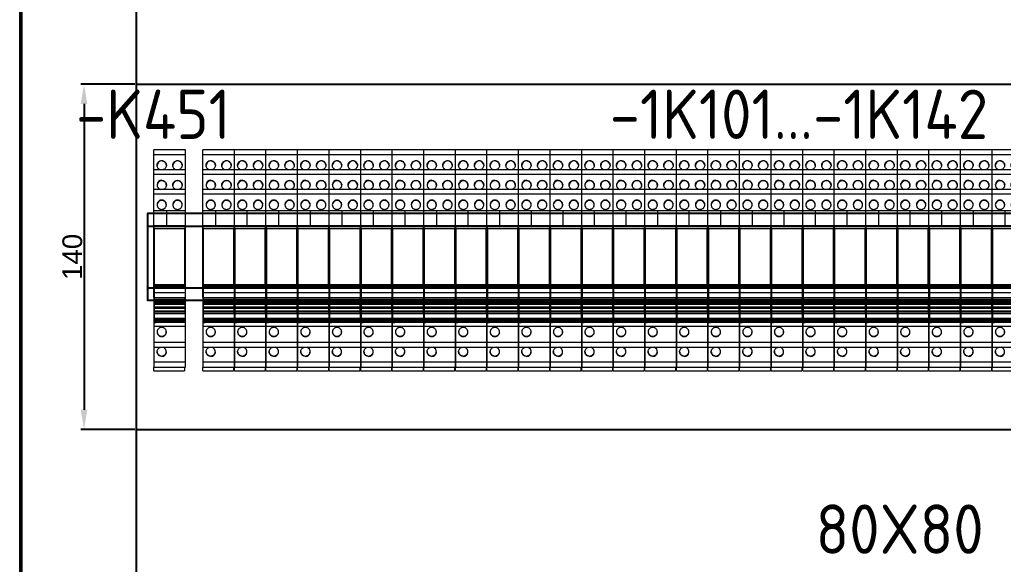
# Model space of a CAD drawing. Header units: millimetres. Extents: x 42151 to 59780, y 37376 to 44547.
# Drawn here: x 47805.2 to 48204, y 42880.1 to 43100.9 of the extents above; entities that cross this region are included whole.
import ezdxf
from ezdxf.enums import TextEntityAlignment as Align

# ---------------------------------------------------------------- set-up
doc = ezdxf.new("R2010")
doc.units = ezdxf.units.MM
doc.set_wipeout_variables(frame=1)
doc.layers.add('! NO PLOT !', color=7, linetype='Continuous', true_color=0xff75dd, plot=False)
doc.layers.add('000-PI-Oprema', color=30, linetype='Continuous', lineweight=5)
for name, color, linetype in [('000-PI-ORMAR', 2, 'Continuous'), ('000-PI_TEXT', 7, 'Continuous'), ('002-PI-Kabelska kanalica', 150, 'Continuous'), ('004-PI-DIN Šina', 3, 'Continuous'), ('SI-Ormari', 51, 'Continuous')]:
    doc.layers.add(name, color=color, linetype=linetype)
doc.styles.add('PI0', font='isocpeur.ttf', dxfattribs={"width": 0.9})
doc.styles.get("Standard").update_dxf_attribs({"font": 'arial.ttf'})
doc.dimstyles.new('ISO-25-lb', dxfattribs={"dimtxt": 8, "dimasz": 8, "dimexe": 1.25, "dimexo": 0.625, "dimtad": 1, "dimtxsty": 'Standard', "dimcen": 5, "dimadec": 0, "dimazin": 0, "dimtfac": 1, "dimtmove": 0, "dimatfit": 3, "dimfxl": 1, "dimarcsym": 0})

# ---------------------------------------------------------------- blocks, each defined once
blk = doc.blocks.new('*U90')
at = {"layer": '002-PI-Kabelska kanalica'}
blk.add_line((-20, -100), (-20, 1630), dxfattribs=at)
blk = doc.blocks.new('2000x800_montazna ploca')
at = {"layer": '000-PI-ORMAR'}
blk.add_line((-4333.67, 1646.19), (-4333.67, -243.81), dxfattribs=at)
blk = doc.blocks.new('*U135')
at = {"layer": '002-PI-Kabelska kanalica'}
for p, q in [((-20, -100), (-20, 519)), ((60, -100), (60, 519)), ((-20, -100), (60, -100))]:
    blk.add_line(p, q, dxfattribs=at)
blk = doc.blocks.new('*U134')
at = {"layer": '004-PI-DIN Šina'}
blk.add_lwpolyline([(610, -17.5), (610, 17.5), (0, 17.5), (0, -17.5)], close=True, dxfattribs=at)
for points in [[(0, 12.5), (610, 12.5)], [(0, -12.5), (610, -12.5)]]:
    blk.add_lwpolyline(points, dxfattribs=at)
blk = doc.blocks.new('1123490000 - WEIDMULLER')
at = {"layer": '000-PI-Oprema', "ltscale": 0.25}
for p, q in [((48321.07, 45332.34), (48308.27, 45332.34)), ((48308.27, 45272.49), (48308.27, 45332.34)), ((48321.07, 45332.34), (48308.27, 45332.34)), ((48321.07, 45244.36), (48321.07, 45332.34)), ((48321.07, 45330.39), (48308.27, 45330.39)), ((48321.07, 45324.34), (48308.27, 45324.34)), ((48321.07, 45324.34), (48308.27, 45324.34)), ((48321.07, 45322.39), (48308.27, 45322.39)), ((48321.07, 45316.34), (48308.27, 45316.34)), ((48321.07, 45316.34), (48308.27, 45316.34)), ((48321.07, 45314.39), (48308.27, 45314.39)), ((48308.27, 45307.85), (48321.07, 45307.85)), ((48313.37, 45307.85), (48313.37, 45301.63)), ((48308.27, 45301.63), (48313.37, 45301.63)), ((48308.27, 45301.63), (48313.37, 45301.63)), ((48321.07, 45301.55), (48308.27, 45301.55)), ((48308.27, 45301.54), (48308.42, 45301.39)), ((48320.97, 45301.54), (48308.27, 45301.54)), ((48308.43, 45300.37), (48308.42, 45301.39)), ((48308.42, 45301.39), (48320.81, 45301.39)), ((48308.43, 45300.37), (48308.43, 45277.67)), ((48320.8, 45300.37), (48308.43, 45300.37)), ((48314.67, 45301.63), (48313.37, 45301.63)), ((48314.67, 45301.63), (48314.67, 45301.63)), ((48314.67, 45301.63), (48321.07, 45301.63)), ((48320.81, 45301.39), (48320.8, 45300.37)), ((48320.8, 45277.64), (48320.8, 45300.37)), ((48320.81, 45301.39), (48320.97, 45301.54)), ((48320.97, 45301.54), (48320.97, 45272.55)), ((48320.92, 45277.64), (48308.42, 45277.64)), ((48320.92, 45277.56), (48308.42, 45277.56)), ((48308.42, 45277.37), (48320.92, 45277.37)), ((48320.92, 45277.33), (48308.42, 45277.33)), ((48308.42, 45277.15), (48320.92, 45277.15)), ((48320.92, 45277.12), (48308.42, 45277.12)), ((48308.42, 45276.95), (48320.92, 45276.95)), ((48320.92, 45276.93), (48308.42, 45276.93)), ((48308.42, 45276.77), (48320.92, 45276.77)), ((48320.92, 45276.76), (48308.42, 45276.76)), ((48320.92, 45276.61), (48308.42, 45276.61)), ((48320.92, 45276.48), (48308.42, 45276.48)), ((48320.92, 45276.38), (48308.42, 45276.38)), ((48320.92, 45276.24), (48308.42, 45276.24)), ((48320.92, 45276.23), (48308.42, 45276.23)), ((48308.42, 45272.69), (48308.27, 45272.55)), ((48308.27, 45272.49), (48308.42, 45272.49)), ((48308.27, 45272.49), (48308.27, 45252.37)), ((48308.42, 45271.78), (48308.27, 45271.78)), ((48308.42, 45274.55), (48320.92, 45274.55)), ((48308.42, 45274.52), (48308.42, 45272.59)), ((48308.42, 45272.59), (48320.92, 45272.59)), ((48308.42, 45272.46), (48320.92, 45272.46)), ((48308.42, 45272.39), (48320.92, 45272.39)), ((48308.42, 45272.39), (48308.42, 45271.75)), ((48308.42, 45271.75), (48320.92, 45271.75)), ((48308.42, 45271.65), (48320.92, 45271.65)), ((48308.42, 45271.65), (48308.42, 45271.41)), ((48320.92, 45274.52), (48320.92, 45272.59)), ((48320.96, 45272.55), (48320.92, 45272.59)), ((48320.92, 45272.49), (48321.07, 45272.49)), ((48320.92, 45271.75), (48320.92, 45272.39)), ((48321.07, 45271.78), (48320.92, 45271.78)), ((48320.92, 45271.41), (48320.92, 45271.65)), ((48321.07, 45272.55), (48320.97, 45272.55)), ((48308.42, 45271.41), (48320.92, 45271.41)), ((48308.42, 45270.74), (48308.42, 45269.9)), ((48308.42, 45270.74), (48320.92, 45270.74)), ((48308.42, 45270.44), (48320.92, 45270.44)), ((48308.42, 45270.14), (48320.92, 45270.14)), ((48308.42, 45269.9), (48320.92, 45269.9)), ((48320.92, 45269.81), (48308.42, 45269.81)), ((48308.42, 45269.81), (48308.42, 45268.67)), ((48320.92, 45268.67), (48308.42, 45268.67)), ((48320.92, 45268.58), (48308.42, 45268.58)), ((48308.42, 45268.58), (48308.42, 45268.34)), ((48320.92, 45268.34), (48308.42, 45268.34)), ((48308.42, 45268.34), (48308.42, 45266.83)), ((48320.92, 45268.04), (48308.42, 45268.04)), ((48320.92, 45269.9), (48320.92, 45270.74)), ((48320.92, 45268.67), (48320.92, 45269.81)), ((48320.92, 45268.34), (48320.92, 45268.58)), ((48320.92, 45266.83), (48320.92, 45268.34)), ((48320.92, 45267.06), (48308.42, 45267.06)), ((48320.92, 45266.83), (48308.42, 45266.83)), ((48320.92, 45266.73), (48308.42, 45266.73)), ((48308.42, 45266.73), (48308.42, 45266.09)), ((48320.92, 45266.09), (48308.42, 45266.09)), ((48320.92, 45265.89), (48308.42, 45265.89)), ((48308.42, 45265.89), (48308.42, 45264.08)), ((48308.42, 45264.08), (48320.92, 45264.08)), ((48320.92, 45264.05), (48308.42, 45264.05)), ((48320.92, 45266.09), (48320.92, 45266.73)), ((48320.92, 45265.89), (48320.92, 45264.08)), ((48308.42, 45263.33), (48308.27, 45263.33)), ((48308.42, 45263.06), (48308.27, 45263.06)), ((48308.42, 45262.96), (48308.27, 45262.96)), ((48308.27, 45262.4), (48309.27, 45262.4)), ((48321.07, 45260.85), (48308.27, 45260.85)), ((48320.92, 45263.34), (48308.42, 45263.34)), ((48308.42, 45263.34), (48308.42, 45263.05)), ((48320.92, 45263.05), (48308.42, 45263.05)), ((48308.42, 45262.68), (48320.92, 45262.68)), ((48309.27, 45262.4), (48309.27, 45262.68)), ((48309.27, 45262.5), (48320.07, 45262.5)), ((48320.07, 45262.4), (48320.07, 45262.68)), ((48321.07, 45262.4), (48320.07, 45262.4)), ((48320.92, 45263.34), (48320.92, 45263.05)), ((48320.92, 45263.33), (48321.07, 45263.33)), ((48320.92, 45263.06), (48321.07, 45263.06)), ((48321.07, 45262.96), (48320.92, 45262.96)), ((48308.26, 45252.36), (48321.07, 45252.36)), ((48321.07, 45254.32), (48308.27, 45254.32)), ((48308.27, 45252.37), (48321.07, 45252.37)), ((48308.27, 45252.36), (48308.27, 45244.37)), ((48308.26, 45244.36), (48321.07, 45244.36)), ((48321.07, 45246.32), (48308.27, 45246.32)), ((48308.27, 45244.37), (48321.07, 45244.37)), ((48308.27, 45244.36), (48308.27, 45244.2)), ((48320.77, 45244.36), (48320.77, 45242.79)), ((48308.26, 45242.79), (48320.77, 45242.79))]:
    blk.add_line(p, q, dxfattribs=at)
for centre, radius, start, end in [((48311.46, 45325.98), 1.9, 89.9101, 176.8786), ((48311.47, 45325.98), 1.9, 0.0752, 90.0931), ((48317.87, 45325.98), 1.9, 4.9863, 179.8656), ((48311.45, 45318.15), 1.89, 89.6583, 253.8351), ((48311.46, 45317.98), 1.9, 89.9101, 176.8786), ((48311.47, 45317.98), 1.9, 0.0752, 90.0931), ((48317.87, 45317.98), 1.9, 4.9863, 179.8656), ((48311.46, 45309.98), 1.9, 89.9101, 176.8786), ((48311.47, 45309.98), 1.9, 0.0752, 90.0931), ((48317.87, 45309.98), 1.9, 4.9863, 179.8656), ((48311.48, 45250.55), 1.89, 269.6583, 73.8351)]:
    blk.add_arc(centre, radius, start, end, dxfattribs=at)
for points, knots in [([(48310.93, 45324.34), (48310.9, 45324.35), (48310.66, 45324.38), (48310.26, 45324.65), (48309.82, 45325.12), (48309.58, 45325.72), (48309.54, 45326.37), (48309.72, 45326.99), (48310.1, 45327.52), (48310.63, 45327.89), (48311.12, 45328.02), (48311.61, 45328.05), (48312.11, 45327.97), (48312.67, 45327.65), (48313.11, 45327.17), (48313.35, 45326.57), (48313.39, 45325.93), (48313.21, 45325.3), (48312.83, 45324.78), (48312.39, 45324.44), (48312.07, 45324.37), (48311.95, 45324.34)], [0, 0, 0, 0, 0.0085945, 0.0673584, 0.1261966, 0.1850832, 0.2438894, 0.3026121, 0.3613778, 0.4202464, 0.4791173, 0.4978961, 0.556663, 0.615427, 0.6742652, 0.7331518, 0.7919579, 0.8506805, 0.9094463, 0.968315, 1, 1, 1, 1]), ([(48317.33, 45324.34), (48317.3, 45324.35), (48317.06, 45324.38), (48316.66, 45324.65), (48316.22, 45325.12), (48315.98, 45325.72), (48315.94, 45326.37), (48316.12, 45326.99), (48316.5, 45327.52), (48317.03, 45327.89), (48317.52, 45328.02), (48318.01, 45328.05), (48318.51, 45327.97), (48319.07, 45327.65), (48319.51, 45327.17), (48319.75, 45326.57), (48319.79, 45325.93), (48319.61, 45325.3), (48319.23, 45324.78), (48318.79, 45324.44), (48318.46, 45324.37), (48318.35, 45324.34)], [0, 0, 0, 0, 0.0085945, 0.0673584, 0.1261966, 0.1850832, 0.2438894, 0.3026121, 0.3613778, 0.4202464, 0.4791173, 0.4978961, 0.556663, 0.615427, 0.6742652, 0.7331518, 0.7919579, 0.8506805, 0.9094463, 0.968315, 1, 1, 1, 1]), ([(48311.47, 45320.04), (48311.68, 45320.02), (48312.11, 45319.98), (48312.67, 45319.65), (48313.11, 45319.17), (48313.35, 45318.57), (48313.39, 45317.93), (48313.21, 45317.3), (48312.83, 45316.78), (48312.39, 45316.44), (48312.07, 45316.37), (48311.95, 45316.34)], [0, 0, 0, 0, 0.117041, 0.234077, 0.35126, 0.46854, 0.585659, 0.702612, 0.819652, 0.936895, 1, 1, 1, 1]), ([(48317.33, 45316.34), (48317.3, 45316.35), (48317.06, 45316.38), (48316.66, 45316.65), (48316.22, 45317.12), (48315.98, 45317.72), (48315.94, 45318.37), (48316.12, 45318.99), (48316.5, 45319.52), (48317.03, 45319.89), (48317.52, 45320.02), (48318.01, 45320.05), (48318.51, 45319.97), (48319.07, 45319.65), (48319.51, 45319.17), (48319.75, 45318.57), (48319.79, 45317.93), (48319.61, 45317.3), (48319.23, 45316.78), (48318.79, 45316.44), (48318.46, 45316.37), (48318.35, 45316.34)], [0, 0, 0, 0, 0.0085945, 0.0673584, 0.1261966, 0.1850832, 0.2438894, 0.3026121, 0.3613778, 0.4202464, 0.4791173, 0.4978961, 0.556663, 0.615427, 0.6742652, 0.7331518, 0.7919579, 0.8506805, 0.9094463, 0.968315, 1, 1, 1, 1]), ([(48311.47, 45312.04), (48311.59, 45312.04), (48311.71, 45312.03), (48311.96, 45311.98), (48312.08, 45311.94), (48312.31, 45311.85), (48312.42, 45311.79), (48312.62, 45311.65), (48312.72, 45311.57), (48312.98, 45311.31), (48313.13, 45311.1), (48313.32, 45310.65), (48313.37, 45310.4), (48313.37, 45310.03), (48313.35, 45309.9), (48313.31, 45309.66), (48313.27, 45309.54), (48313.17, 45309.31), (48313.11, 45309.2), (48312.98, 45308.99), (48312.9, 45308.9), (48312.72, 45308.72), (48312.63, 45308.64), (48312.42, 45308.5), (48312.31, 45308.44), (48312.08, 45308.35), (48311.96, 45308.31), (48311.72, 45308.26), (48311.59, 45308.25), (48311.34, 45308.25), (48311.22, 45308.26), (48310.97, 45308.31), (48310.85, 45308.35), (48310.62, 45308.44), (48310.51, 45308.5), (48310.31, 45308.64), (48310.21, 45308.72), (48309.95, 45308.98), (48309.81, 45309.19), (48309.62, 45309.65), (48309.57, 45309.9), (48309.57, 45310.27), (48309.58, 45310.4), (48309.63, 45310.64), (48309.66, 45310.76), (48309.76, 45310.99), (48309.82, 45311.1), (48309.95, 45311.3), (48310.03, 45311.4), (48310.21, 45311.57), (48310.31, 45311.65), (48310.51, 45311.79), (48310.62, 45311.85), (48310.85, 45311.94), (48310.97, 45311.98), (48311.21, 45312.03), (48311.34, 45312.04), (48311.47, 45312.04)], [0, 0, 0, 0, 0.03125, 0.03125, 0.0625, 0.0625, 0.09375, 0.09375, 0.125, 0.125, 0.1875, 0.1875, 0.25, 0.25, 0.28125, 0.28125, 0.3125, 0.3125, 0.34375, 0.34375, 0.375, 0.375, 0.40625, 0.40625, 0.4375, 0.4375, 0.46875, 0.46875, 0.5, 0.5, 0.53125, 0.53125, 0.5625, 0.5625, 0.59375, 0.59375, 0.625, 0.625, 0.6875, 0.6875, 0.75, 0.75, 0.78125, 0.78125, 0.8125, 0.8125, 0.84375, 0.84375, 0.875, 0.875, 0.90625, 0.90625, 0.9375, 0.9375, 0.96875, 0.96875, 1, 1, 1, 1]), ([(48317.87, 45308.25), (48317.74, 45308.25), (48317.62, 45308.26), (48317.37, 45308.31), (48317.25, 45308.35), (48317.02, 45308.44), (48316.91, 45308.5), (48316.71, 45308.64), (48316.61, 45308.72), (48316.35, 45308.98), (48316.21, 45309.19), (48316.02, 45309.65), (48315.97, 45309.9), (48315.97, 45310.27), (48315.98, 45310.4), (48316.03, 45310.64), (48316.06, 45310.76), (48316.16, 45310.99), (48316.22, 45311.1), (48316.35, 45311.3), (48316.43, 45311.4), (48316.61, 45311.57), (48316.71, 45311.65), (48316.91, 45311.79), (48317.02, 45311.85), (48317.25, 45311.94), (48317.37, 45311.98), (48317.61, 45312.03), (48317.74, 45312.04), (48317.99, 45312.04), (48318.11, 45312.03), (48318.36, 45311.98), (48318.48, 45311.94), (48318.71, 45311.85), (48318.82, 45311.79), (48319.02, 45311.65), (48319.12, 45311.57), (48319.38, 45311.31), (48319.53, 45311.1), (48319.72, 45310.65), (48319.77, 45310.4), (48319.77, 45310.03), (48319.75, 45309.9), (48319.71, 45309.66), (48319.67, 45309.54), (48319.57, 45309.31), (48319.51, 45309.2), (48319.38, 45308.99), (48319.3, 45308.9), (48319.12, 45308.72), (48319.03, 45308.64), (48318.82, 45308.5), (48318.71, 45308.44), (48318.48, 45308.35), (48318.36, 45308.31), (48318.12, 45308.26), (48317.99, 45308.25), (48317.87, 45308.25)], [0, 0, 0, 0, 0.03125, 0.03125, 0.0625, 0.0625, 0.09375, 0.09375, 0.125, 0.125, 0.1875, 0.1875, 0.25, 0.25, 0.28125, 0.28125, 0.3125, 0.3125, 0.34375, 0.34375, 0.375, 0.375, 0.40625, 0.40625, 0.4375, 0.4375, 0.46875, 0.46875, 0.5, 0.5, 0.53125, 0.53125, 0.5625, 0.5625, 0.59375, 0.59375, 0.625, 0.625, 0.6875, 0.6875, 0.75, 0.75, 0.78125, 0.78125, 0.8125, 0.8125, 0.84375, 0.84375, 0.875, 0.875, 0.90625, 0.90625, 0.9375, 0.9375, 0.96875, 0.96875, 1, 1, 1, 1]), ([(48308.42, 45277.56), (48308.42, 45277.56), (48308.42, 45277.56), (48308.42, 45277.54), (48308.42, 45277.51), (48308.42, 45277.47), (48308.42, 45277.42), (48308.42, 45277.39), (48308.42, 45277.37)], [0, 0, 0, 0, 0.138415, 0.312454, 0.482411, 0.655975, 0.826684, 1, 1, 1, 1]), ([(48308.42, 45277.33), (48308.42, 45277.33), (48308.42, 45277.33), (48308.42, 45277.31), (48308.42, 45277.28), (48308.42, 45277.24), (48308.42, 45277.2), (48308.42, 45277.17), (48308.42, 45277.15)], [0, 0, 0, 0, 0.137211, 0.309523, 0.477793, 0.651912, 0.826653, 1, 1, 1, 1]), ([(48308.42, 45277.12), (48308.42, 45277.12), (48308.42, 45277.12), (48308.42, 45277.11), (48308.42, 45277.08), (48308.42, 45277.04), (48308.42, 45277), (48308.42, 45276.97), (48308.42, 45276.95)], [0, 0, 0, 0, 0.110166, 0.287879, 0.461424, 0.641001, 0.821219, 1, 1, 1, 1]), ([(48308.42, 45276.93), (48308.42, 45276.93), (48308.42, 45276.93), (48308.42, 45276.92), (48308.42, 45276.89), (48308.42, 45276.86), (48308.42, 45276.82), (48308.42, 45276.78), (48308.42, 45276.77)], [0, 0, 0, 0, 0.081504, 0.264941, 0.444076, 0.629437, 0.815461, 1, 1, 1, 1]), ([(48308.42, 45276.76), (48308.42, 45276.76), (48308.42, 45276.76), (48308.42, 45276.75), (48308.42, 45276.73), (48308.42, 45276.7), (48308.42, 45276.65), (48308.42, 45276.62), (48308.42, 45276.61)], [0, 0, 0, 0, 0.051173, 0.240668, 0.425718, 0.6172, 0.809367, 1, 1, 1, 1]), ([(48308.42, 45276.61), (48308.42, 45276.61), (48308.42, 45276.61), (48308.42, 45276.61), (48308.42, 45276.59), (48308.42, 45276.55), (48308.42, 45276.52), (48308.42, 45276.51), (48308.42, 45276.51)], [0, 0, 0, 0, 0.023562, 0.265028, 0.5008302, 0.7448285, 0.9896986, 1, 1, 1, 1]), ([(48308.42, 45276.48), (48308.42, 45276.48), (48308.42, 45276.48), (48308.42, 45276.46), (48308.42, 45276.44), (48308.42, 45276.42), (48308.42, 45276.41)], [0, 0, 0, 0, 0.273948, 0.562823, 0.861738, 1, 1, 1, 1]), ([(48308.42, 45276.38), (48308.42, 45276.37), (48308.42, 45276.37), (48308.42, 45276.36), (48308.42, 45276.33), (48308.42, 45276.31), (48308.42, 45276.31)], [0, 0, 0, 0, 0.2325908, 0.5330663, 0.8439854, 1, 1, 1, 1]), ([(48308.42, 45276.23), (48308.42, 45276.2), (48308.42, 45276.13), (48308.42, 45275.88), (48308.42, 45275.56), (48308.42, 45275.22), (48308.42, 45274.91), (48308.42, 45274.68), (48308.42, 45274.55), (48308.42, 45274.57), (48308.42, 45274.57)], [0, 0, 0, 0, 0.133957, 0.267922, 0.401887, 0.535844, 0.669801, 0.803767, 0.937732, 1, 1, 1, 1]), ([(48320.92, 45277.37), (48320.92, 45277.39), (48320.92, 45277.42), (48320.92, 45277.47), (48320.92, 45277.51), (48320.92, 45277.54), (48320.92, 45277.56), (48320.92, 45277.56), (48320.92, 45277.56)], [0, 0, 0, 0, 0.173316, 0.344025, 0.517589, 0.687546, 0.861585, 1, 1, 1, 1]), ([(48320.92, 45277.15), (48320.92, 45277.17), (48320.92, 45277.2), (48320.92, 45277.24), (48320.92, 45277.28), (48320.92, 45277.31), (48320.92, 45277.33), (48320.92, 45277.33), (48320.92, 45277.33)], [0, 0, 0, 0, 0.173347, 0.348088, 0.522207, 0.690477, 0.862789, 1, 1, 1, 1]), ([(48320.92, 45276.95), (48320.92, 45276.97), (48320.92, 45277), (48320.92, 45277.04), (48320.92, 45277.08), (48320.92, 45277.11), (48320.92, 45277.12), (48320.92, 45277.12), (48320.92, 45277.12)], [0, 0, 0, 0, 0.178781, 0.358999, 0.538576, 0.712121, 0.889834, 1, 1, 1, 1]), ([(48320.92, 45276.77), (48320.92, 45276.78), (48320.92, 45276.82), (48320.92, 45276.86), (48320.92, 45276.89), (48320.92, 45276.92), (48320.92, 45276.93), (48320.92, 45276.93), (48320.92, 45276.93)], [0, 0, 0, 0, 0.184539, 0.370563, 0.555924, 0.735059, 0.918496, 1, 1, 1, 1]), ([(48320.92, 45276.61), (48320.92, 45276.62), (48320.92, 45276.65), (48320.92, 45276.7), (48320.92, 45276.73), (48320.92, 45276.75), (48320.92, 45276.76), (48320.92, 45276.76), (48320.92, 45276.76)], [0, 0, 0, 0, 0.190633, 0.3828, 0.574282, 0.759332, 0.948827, 1, 1, 1, 1]), ([(48320.92, 45276.51), (48320.92, 45276.51), (48320.92, 45276.52), (48320.92, 45276.55), (48320.92, 45276.59), (48320.92, 45276.61), (48320.92, 45276.61), (48320.92, 45276.61), (48320.92, 45276.61)], [0, 0, 0, 0, 0.010301, 0.255172, 0.49917, 0.734972, 0.976438, 1, 1, 1, 1]), ([(48320.92, 45276.39), (48320.92, 45276.39), (48320.92, 45276.4), (48320.92, 45276.43), (48320.92, 45276.46), (48320.92, 45276.48), (48320.92, 45276.48), (48320.92, 45276.48)], [0, 0, 0, 0, 0.008246, 0.26434, 0.519522, 0.766132, 1, 1, 1, 1]), ([(48320.92, 45276.29), (48320.92, 45276.29), (48320.92, 45276.3), (48320.92, 45276.33), (48320.92, 45276.36), (48320.92, 45276.37), (48320.92, 45276.37), (48320.92, 45276.38)], [0, 0, 0, 0, 0.005215, 0.273725, 0.54128, 0.799849, 1, 1, 1, 1]), ([(48320.92, 45276.23), (48320.92, 45276.2), (48320.92, 45276.13), (48320.92, 45275.88), (48320.92, 45275.56), (48320.92, 45275.22), (48320.92, 45274.91), (48320.92, 45274.68), (48320.92, 45274.55), (48320.92, 45274.57), (48320.92, 45274.57)], [0, 0, 0, 0, 0.133957, 0.267922, 0.401887, 0.535844, 0.669801, 0.803767, 0.937732, 1, 1, 1, 1]), ([(48308.42, 45271.37), (48308.42, 45271.29), (48308.42, 45271.11), (48308.42, 45270.87), (48308.42, 45270.74)], [0, 0, 0, 0, 0.433757, 1, 1, 1, 1]), ([(48320.92, 45270.74), (48320.92, 45270.87), (48320.92, 45271.11), (48320.92, 45271.29), (48320.92, 45271.37)], [0, 0, 0, 0, 0.566243, 1, 1, 1, 1]), ([(48308.42, 45263.05), (48308.42, 45263), (48308.42, 45262.88), (48308.42, 45262.75), (48308.42, 45262.68), (48308.42, 45262.69), (48308.42, 45262.69)], [0, 0, 0, 0, 0.278988, 0.55741, 0.835833, 1, 1, 1, 1]), ([(48311.47, 45256.67), (48311.34, 45256.67), (48311.22, 45256.68), (48310.97, 45256.73), (48310.85, 45256.76), (48310.62, 45256.86), (48310.51, 45256.92), (48310.31, 45257.05), (48310.21, 45257.13), (48309.95, 45257.39), (48309.81, 45257.6), (48309.62, 45258.06), (48309.57, 45258.31), (48309.57, 45258.68), (48309.58, 45258.8), (48309.63, 45259.05), (48309.66, 45259.17), (48309.76, 45259.4), (48309.82, 45259.51), (48309.95, 45259.71), (48310.03, 45259.81), (48310.21, 45259.99), (48310.31, 45260.06), (48310.51, 45260.2), (48310.62, 45260.26), (48310.85, 45260.36), (48310.97, 45260.39), (48311.21, 45260.44), (48311.34, 45260.46), (48311.59, 45260.46), (48311.71, 45260.44), (48311.96, 45260.39), (48312.08, 45260.36), (48312.31, 45260.26), (48312.42, 45260.2), (48312.62, 45260.07), (48312.72, 45259.99), (48312.98, 45259.72), (48313.13, 45259.51), (48313.32, 45259.05), (48313.37, 45258.8), (48313.37, 45258.43), (48313.35, 45258.31), (48313.31, 45258.07), (48313.27, 45257.95), (48313.17, 45257.72), (48313.11, 45257.61), (48312.98, 45257.4), (48312.9, 45257.31), (48312.72, 45257.13), (48312.63, 45257.05), (48312.42, 45256.92), (48312.31, 45256.86), (48312.08, 45256.76), (48311.96, 45256.73), (48311.72, 45256.68), (48311.59, 45256.67), (48311.47, 45256.67)], [0, 0, 0, 0, 0.03125, 0.03125, 0.0625, 0.0625, 0.09375, 0.09375, 0.125, 0.125, 0.1875, 0.1875, 0.25, 0.25, 0.28125, 0.28125, 0.3125, 0.3125, 0.34375, 0.34375, 0.375, 0.375, 0.40625, 0.40625, 0.4375, 0.4375, 0.46875, 0.46875, 0.5, 0.5, 0.53125, 0.53125, 0.5625, 0.5625, 0.59375, 0.59375, 0.625, 0.625, 0.6875, 0.6875, 0.75, 0.75, 0.78125, 0.78125, 0.8125, 0.8125, 0.84375, 0.84375, 0.875, 0.875, 0.90625, 0.90625, 0.9375, 0.9375, 0.96875, 0.96875, 1, 1, 1, 1]), ([(48320.92, 45262.69), (48320.92, 45262.69), (48320.92, 45262.68), (48320.92, 45262.75), (48320.92, 45262.88), (48320.92, 45263), (48320.92, 45263.05)], [0, 0, 0, 0, 0.164167, 0.44259, 0.721012, 1, 1, 1, 1]), ([(48309.59, 45258.61), (48309.61, 45258.4), (48309.67, 45257.94), (48310.09, 45257.35), (48310.72, 45256.91), (48311.22, 45256.85), (48311.47, 45256.82)], [0, 0, 0, 0, 0.221372, 0.480915, 0.740457, 1, 1, 1, 1]), ([(48311.47, 45256.82), (48311.72, 45256.85), (48312.21, 45256.91), (48312.84, 45257.35), (48313.26, 45257.93), (48313.32, 45258.39), (48313.34, 45258.59)], [0, 0, 0, 0, 0.261752, 0.523504, 0.785256, 1, 1, 1, 1]), ([(48311.47, 45248.67), (48311.25, 45248.69), (48310.83, 45248.73), (48310.26, 45249.05), (48309.82, 45249.53), (48309.58, 45250.13), (48309.54, 45250.78), (48309.72, 45251.4), (48310.1, 45251.92), (48310.55, 45252.26), (48310.87, 45252.34), (48310.98, 45252.36)], [0, 0, 0, 0, 0.117041, 0.234077, 0.35126, 0.46854, 0.585659, 0.702612, 0.819652, 0.936895, 1, 1, 1, 1]), ([(48309.59, 45250.61), (48309.61, 45250.4), (48309.67, 45249.94), (48310.09, 45249.35), (48310.72, 45248.91), (48311.22, 45248.85), (48311.47, 45248.82)], [0, 0, 0, 0, 0.2213724, 0.4809149, 0.7404575, 1, 1, 1, 1]), ([(48311.47, 45248.82), (48311.72, 45248.85), (48312.21, 45248.91), (48312.84, 45249.35), (48313.26, 45249.93), (48313.32, 45250.39), (48313.34, 45250.59)], [0, 0, 0, 0, 0.261752, 0.523504, 0.785256, 1, 1, 1, 1]), ([(48308.27, 45242.84), (48308.27, 45242.89), (48308.27, 45242.96), (48308.27, 45243.16), (48308.27, 45243.28), (48308.27, 45243.54), (48308.27, 45243.69), (48308.27, 45243.96), (48308.27, 45244.09), (48308.27, 45244.2)], [0, 0, 0, 0, 0.25, 0.25, 0.5, 0.5, 0.75, 0.75, 1, 1, 1, 1]), ([(48308.27, 45242.84), (48308.27, 45242.82), (48308.27, 45242.79), (48308.27, 45242.79), (48308.27, 45242.79)], [0, 0, 0, 0, 0.59716, 1, 1, 1, 1])]:
    blk.add_open_spline(points, degree=3, knots=knots, dxfattribs=at)
for points in [[(48308.42, 45272.59), (48308.42, 45272.54), (48308.42, 45272.49), (48308.42, 45272.46)], [(48308.42, 45271.75), (48308.42, 45271.71), (48308.42, 45271.67), (48308.42, 45271.65)], [(48320.92, 45272.46), (48320.92, 45272.49), (48320.92, 45272.54), (48320.92, 45272.59)], [(48320.92, 45271.65), (48320.92, 45271.67), (48320.92, 45271.71), (48320.92, 45271.75)], [(48308.42, 45269.9), (48308.42, 45269.89), (48308.42, 45269.85), (48308.42, 45269.81)], [(48308.42, 45268.67), (48308.42, 45268.63), (48308.42, 45268.59), (48308.42, 45268.58)], [(48320.92, 45269.81), (48320.92, 45269.85), (48320.92, 45269.89), (48320.92, 45269.9)], [(48320.92, 45268.58), (48320.92, 45268.59), (48320.92, 45268.63), (48320.92, 45268.67)], [(48308.42, 45266.83), (48308.42, 45266.81), (48308.42, 45266.77), (48308.42, 45266.73)], [(48308.42, 45266.09), (48308.42, 45266.09), (48308.42, 45266.05), (48308.42, 45265.94), (48308.42, 45265.89)], [(48308.42, 45264.05), (48308.42, 45264.02), (48308.42, 45263.82), (48308.42, 45263.48), (48308.42, 45263.34)], [(48320.92, 45266.73), (48320.92, 45266.77), (48320.92, 45266.81), (48320.92, 45266.83)], [(48320.92, 45265.89), (48320.92, 45265.94), (48320.92, 45266.05), (48320.92, 45266.09), (48320.92, 45266.09)], [(48320.92, 45263.34), (48320.92, 45263.48), (48320.92, 45263.82), (48320.92, 45264.02), (48320.92, 45264.05)]]:
    blk.add_open_spline(points, degree=3, dxfattribs=at)
blk = doc.blocks.new('*U157')
at = {"layer": '000-PI-Oprema'}
blk.add_blockref('1123490000 - WEIDMULLER', (-48314.66, -45287.57), dxfattribs=at)
blk = doc.blocks.new('*U158')
at = {"layer": '000-PI-Oprema', "color": 0, "linetype": 'ByBlock', "lineweight": -2, "transparency": 16777216}
blk.add_blockref('*U157', (0, 0), dxfattribs=at)
blk.add_blockref('*U157', (12.8, 0), dxfattribs=at)
blk.add_blockref('*U157', (25.6, 0), dxfattribs=at)
blk.add_blockref('*U157', (38.4, 0), dxfattribs=at)
blk.add_blockref('*U157', (51.2, 0), dxfattribs=at)
blk.add_blockref('*U157', (64, 0), dxfattribs=at)
blk.add_blockref('*U157', (76.8, 0), dxfattribs=at)
blk.add_blockref('*U157', (89.6, 0), dxfattribs=at)
blk.add_blockref('*U157', (102.4, 0), dxfattribs=at)
blk.add_blockref('*U157', (115.2, 0), dxfattribs=at)
blk.add_blockref('*U157', (128, 0), dxfattribs=at)
blk.add_blockref('*U157', (140.8, 0), dxfattribs=at)
blk.add_blockref('*U157', (153.6, 0), dxfattribs=at)
blk.add_blockref('*U157', (166.4, 0), dxfattribs=at)
blk.add_blockref('*U157', (179.2, 0), dxfattribs=at)
blk.add_blockref('*U157', (192, 0), dxfattribs=at)
blk.add_blockref('*U157', (204.8, 0), dxfattribs=at)
blk.add_blockref('*U157', (217.6, 0), dxfattribs=at)
blk.add_blockref('*U157', (230.4, 0), dxfattribs=at)
blk.add_blockref('*U157', (243.2, 0), dxfattribs=at)
blk.add_blockref('*U157', (256, 0), dxfattribs=at)
blk.add_blockref('*U157', (268.8, 0), dxfattribs=at)
blk.add_blockref('*U157', (281.6, 0), dxfattribs=at)
blk.add_blockref('*U157', (294.4, 0), dxfattribs=at)
blk.add_blockref('*U157', (307.2, 0), dxfattribs=at)
blk.add_blockref('*U157', (320, 0), dxfattribs=at)
blk = doc.blocks.new('*U235')
at = {"layer": '000-PI-Oprema'}
blk.add_blockref('1123490000 - WEIDMULLER', (-48314.66, -45287.57), dxfattribs=at)
blk = doc.blocks.new('*U236')
at = {"layer": '000-PI-Oprema', "color": 0, "linetype": 'ByBlock', "lineweight": -2, "transparency": 16777216}
blk.add_blockref('*U235', (0, 0), dxfattribs=at)
blk = doc.blocks.new('*D295')
at = {"layer": '! NO PLOT !', "color": 0, "linetype": 'Continuous', "lineweight": -2, "ltscale": 0.25, "transparency": 16777216}
for p, q in [((47851.9, 43074.75), (47830.08, 43074.75)), ((47831.33, 43066.75), (47831.33, 42942.75)), ((47851.9, 42934.75), (47830.08, 42934.75))]:
    blk.add_line(p, q, dxfattribs=at)
at = {"layer": '! NO PLOT !', "color": 0, "ltscale": 0.25, "transparency": 16777216}
for points in [[(47829.99, 43066.75), (47832.66, 43066.75), (47831.33, 43074.75)], [(47829.99, 42942.75), (47832.66, 42942.75), (47831.33, 42934.75)]]:
    blk.add_solid(points, dxfattribs=at)
at = {"layer": 'Defpoints', "color": 0, "ltscale": 0.25, "transparency": 16777216}
for p in [(47852.53, 43074.75), (47831.33, 42934.75), (47852.53, 42934.75)]:
    blk.add_point(p, dxfattribs=at)
at = {"layer": '! NO PLOT !', "color": 0, "ltscale": 0.25, "transparency": 16777216, "insert": (47826.62, 43004.75), "char_height": 8, "attachment_point": 5, "rotation": 90}
blk.add_mtext('140', dxfattribs=at)

msp = doc.modelspace()

# ---------------------------------------------------------------- linework, layer by layer
at = {"layer": '000-PI-ORMAR'}
for p, q in [((47806.038, 43996.747), (47806.038, 42012.247)), ((47805.245, 43976.247), (47805.245, 42025.247))]:
    msp.add_line(p, q, dxfattribs=at)

# ---------------------------------------------------------------- block references
at = {"rotation": 270}
for p in [(47952.526, 43134.747), (47952.526, 42914.747)]:
    msp.add_blockref('*U135', p, dxfattribs=at)
msp.add_blockref('*U134', (47857.026, 43004.747))
at = {"layer": 'SI-Ormari', "rotation": 180}
msp.add_blockref('*U90', (47832.526, 43844.747), dxfattribs=at)

# ---------------------------------------------------------------- texts
at = {"insert": (48162.026, 42894.384), "char_height": 20, "width": 16.78721, "attachment_point": 5, "style": 'PI0'}
msp.add_mtext('{\\fISOCPEUR|b0|i0|c238|p34;8}0X80', dxfattribs=at)
at = {"layer": '000-PI_TEXT', "style": 'PI0', "width": 0.9}
for s, p in [('-K451', (47859.461, 43062.566)), ('-1K101...-1K142', (48121.175, 43062.566))]:
    msp.add_text(s, height=20, dxfattribs=at).set_placement(p, align=Align.MIDDLE)

# ---------------------------------------------------------------- dimensions: what is measured, and where the dimension line sits
at = {"layer": '! NO PLOT !', "ltscale": 0.25}
dim = msp.add_linear_dim(base=(47831.327, 42934.747), p1=(47852.526, 43074.747), p2=(47852.526, 42934.747), angle=90, dimstyle='ISO-25-lb', dxfattribs=at)
dim.commit()
dim.dimension.update_dxf_attribs({"geometry": '*D295', "text_midpoint": (47831.327, 43004.747), "dimtype": 160})

# ---------------------------------------------------------------- next in the draw order: block references
at = {"layer": '000-PI-Oprema'}
msp.add_blockref('*U158', (47885.89, 43003.291), dxfattribs=at)

# ---------------------------------------------------------------- next in the draw order: block references
msp.add_blockref('2000x800_montazna ploca', (52186.195, 42298.559))

# ---------------------------------------------------------------- next in the draw order: block references
msp.add_blockref('*U236', (47866.021, 43003.291), dxfattribs=at)

doc.saveas('drawing.dxf')
